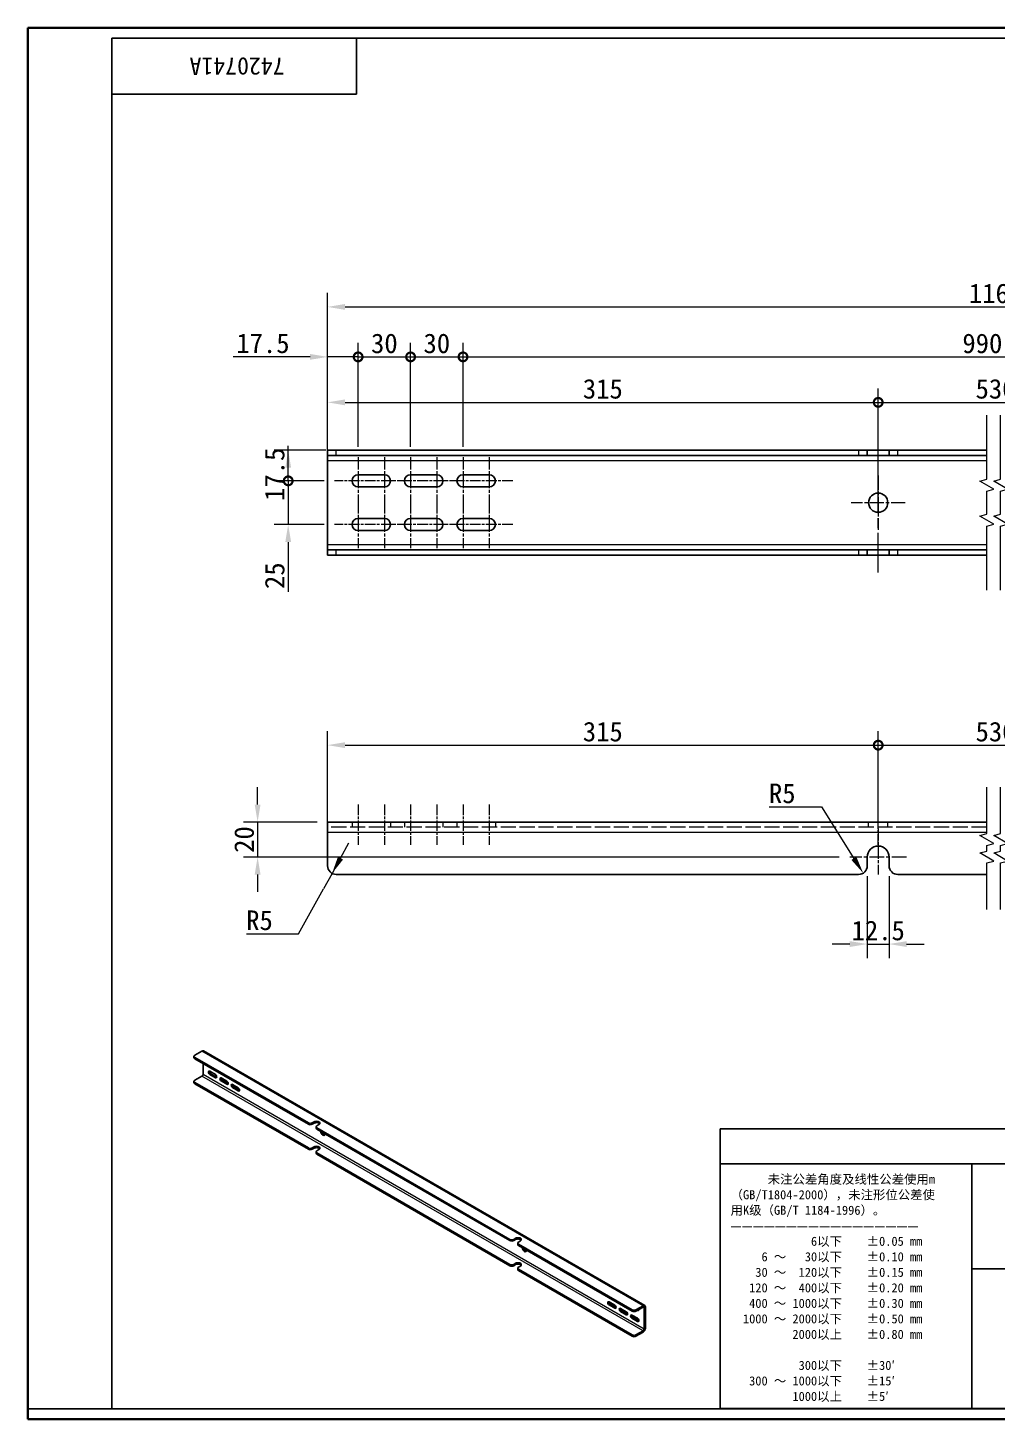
# Model space of a CAD drawing. Header units: millimetres. Extents: x 24 to 1166, y 22 to 818.
# Drawn here: x 24 to 578, y 22 to 818 of the extents above; entities that cross this region are included whole.
import ezdxf
from ezdxf.enums import TextEntityAlignment as Align

# ---------------------------------------------------------------- set-up
doc = ezdxf.new("R2010")
doc.units = ezdxf.units.MM
doc.header["$LTSCALE"] = 4
doc.linetypes.add('CHAIN', pattern=[0.3543, 0.2362, -0.0295, 0.0591, -0.0295])
doc.linetypes.add('DASHED', pattern=[0.2067, 0.1654, -0.0413])
for name, color, linetype, lineweight in [('1', 7, 'Continuous', 18), ('可见 (ISO)', 7, 'Continuous', 25), ('可见窄的 (ISO)', 7, 'Continuous', 18), ('图框 (ISO)', 7, 'Continuous', 35), ('标题 (ISO)', 7, 'Continuous', 25)]:
    doc.layers.add(name, color=color, linetype=linetype, lineweight=lineweight)
for name, color, linetype, lineweight, true_color in [('中心标记 (ISO)', 1, 'CHAIN', 18, 0xff0000), ('中心线 (ISO)', 1, 'CHAIN', 18, 0xff0000), ('尺寸 (ISO)', 7, 'Continuous', 18, 0x008000), ('折线 (ISO)', 7, 'Continuous', 18, 0x008000), ('隐藏 (ISO)', 5, 'DASHED', 18, 0x0000ff), ('隐藏窄的 (ISO)', 5, 'DASHED', 18, 0x0000ff)]:
    doc.layers.add(name, color=color, linetype=linetype, lineweight=lineweight, true_color=true_color)
doc.styles.add('文本样式164', font='SimSun.ttf')
doc.styles.add('文本样式165', font='SimSun.ttf')
doc.styles.add('文本样式74', font='SimSun.ttf')
doc.styles.add('最新国标', font='simfang.ttf')
doc.styles.add('注释文本 (ISO)', font='simfang.ttf')
doc.dimstyles.new('默认 (GB)', dxfattribs={"dimscale": 4, "dimtxt": 2.8, "dimasz": 2.5, "dimexe": 2, "dimexo": 1.5, "dimgap": 0.5, "dimtad": 1, "dimtoh": 1, "dimdsep": 46, "dimtxsty": '最新国标', "dimcen": 0.09, "dimdle": 10, "dimclrd": 256, "dimclre": 256, "dimclrt": 256, "dimaunit": 1, "dimadec": 3, "dimazin": 2, "dimtfac": 0.535714, "dimtdec": 3, "dimtmove": 0, "dimatfit": 3, "dimfxl": 0, "dimtolj": 1, "dimlwd": -1, "dimlwe": -1, "dimarcsym": 0})

# ---------------------------------------------------------------- blocks, each defined once
blk = doc.blocks.new('图框 最新国标')
at = {"layer": '图框 (ISO)'}
for p, q in [((6, 7), (6, 204.5)), ((6, 204.5), (291.5, 204.5)), ((6, 7), (6, 5.5)), ((6, 7), (6, 5.5)), ((291.5, 5.5), (6, 5.5))]:
    blk.add_line(p, q, dxfattribs=at)
at = {"layer": '图框 (ISO)', "color": 7, "linetype": 'Continuous', "lineweight": 25}
for p, q in [((18, 203), (290, 203)), ((18, 7), (18, 203)), ((18, 203), (290, 203)), ((53, 203), (53, 195)), ((53, 195), (18, 195)), ((290, 7), (6, 7)), ((290, 7), (18, 7))]:
    blk.add_line(p, q, dxfattribs=at)
at = {"layer": '图框 (ISO)', "style": '文本样式74'}
blk.add_attdef('零件代号_001', (42.73, 200.25), '', height=2.5, rotation=180, dxfattribs=at)
blk = doc.blocks.new('标题栏 最新国标')
at = {"layer": '标题 (ISO)'}
for p, q in [((381.98, -183.84), (196.98, -183.84)), ((196.98, -183.84), (196.98, -223.84)), ((254.48, -183.84), (254.48, -188.84)), ((269.48, -183.84), (269.48, -188.84)), ((281.48, -188.09), (281.48, -184.59)), ((281.48, -184.59), (286.48, -185.34)), ((289.48, -183.84), (289.48, -188.84)), ((381.98, -223.84), (381.98, -183.84)), ((383.48, -183.84), (383.48, -225.34)), ((286.48, -185.34), (286.48, -187.34)), ((196.98, -188.84), (381.98, -188.84)), ((232.98, -188.84), (232.98, -223.84)), ((286.48, -187.34), (281.48, -188.09)), ((321.98, -188.84), (321.98, -223.84)), ((321.98, -193.84), (381.98, -193.84)), ((321.98, -198.84), (381.98, -198.84)), ((351.98, -198.84), (351.98, -208.84)), ((321.98, -203.84), (232.98, -203.84)), ((321.98, -203.84), (381.98, -203.84)), ((321.98, -208.84), (381.98, -208.84)), ((321.98, -218.84), (381.98, -218.84)), ((196.98, -223.84), (381.98, -223.84)), ((383.48, -225.34), (196.98, -225.34))]:
    blk.add_line(p, q, dxfattribs=at)
at = {"layer": '标题 (ISO)', "linetype": 'CHAIN', "ltscale": 5.000333}
blk.add_line((274.98, -184.09), (274.98, -188.59), dxfattribs=at)
at = {"layer": '标题 (ISO)', "linetype": 'CHAIN', "ltscale": 15.834605}
blk.add_line((272.73, -186.34), (286.98, -186.34), dxfattribs=at)
at = {"layer": '标题 (ISO)'}
for radius in [1.75, 1]:
    blk.add_circle((274.98, -186.34), radius, dxfattribs=at)
at = {"layer": '1', "style": '文本样式164'}
for s, p in [('材 料', (299.48, -186.34)), ('UNIT: mm', (261.98, -186.34)), ('设 计', (327.98, -191.34)), ('制 图', (327.98, -196.34)), ('比 例', (327.98, -201.34)), ('重 量', (357.98, -201.34)), ('共 1  张', (336.98, -206.34)), ('第 1  张', (366.98, -206.34))]:
    blk.add_text(s, height=2, dxfattribs=at).set_placement(p, align=Align.MIDDLE_CENTER)
at = {"layer": '标题 (ISO)', "style": '注释文本 (ISO)'}
for s, insert, char_height, attachment_point, line_spacing_factor in [('\\fSimSun|b0|i0;{\\H1.3000;      未注公差角度及线性公差使用m\\P}\\fSimSun|b0|i0;{\\H1.3000;（GB/T1804-2000），未注形位公差使\\P}\\fSimSun|b0|i0;{\\H1.3000;用K级（GB/T 1184-1996）。\\P}\\fSimSun|b0|i0;{\\H1.3000;—————————————————\\P}\\fSimSun|b0|i0;{\\H1.3000;             6以下    ±0.05 mm\\P}\\fSimSun|b0|i0;{\\H1.3000;     6 ～   30以下    ±0.10 mm\\P}\\fSimSun|b0|i0;{\\H1.3000;    30 ～  120以下    ±0.15 mm\\P}\\fSimSun|b0|i0;{\\H1.3000;   120 ～  400以下    ±0.20 mm\\P}\\fSimSun|b0|i0;{\\H1.3000;   400 ～ 1000以下    ±0.30 mm\\P}\\fSimSun|b0|i0;{\\H1.3000;  1000 ～ 2000以下    ±0.50 mm\\P}\\fSimSun|b0|i0;{\\H1.3000;          2000以上    ±0.80 mm\\P}\\fSimSun|b0|i0;{\\H1.3000;\\P}\\fSimSun|b0|i0;{\\H1.3000;           300以下    ±30′\\P}\\fSimSun|b0|i0;{\\H1.3000;   300 ～ 1000以下    ±15′\\P}\\fSimSun|b0|i0;{\\H1.3000;          1000以上    ±5′}', (198.48, -206.63), 1.3, 4, 1.023913), ('{\\fMicrosoft YaHei|b0|i0|c134|p34;\\H1.75x;蓝探科工业自动化（江苏）有限公司\\P\\fArial|b0|i0|c0|p34;\\H0.71429x;Lantech Industrial Automation (Jiangsu) Co., Ltd\\fFangSong|b0|i0|c134|p49;.\\H1.15195x; }', (277.48, -213.84), 2, 5, 0.978695)]:
    blk.add_mtext(s, dxfattribs=dict(at, insert=insert, char_height=char_height, attachment_point=attachment_point, line_spacing_factor=line_spacing_factor))
at = {"layer": '标题 (ISO)', "attachment_point": 5, "style": '注释文本 (ISO)'}
for s, insert, char_height in [('\\fFangSong|b0|i0;零件号', (327.98, -211.84), 2), ('\\fSimSun|b0|i0;{\\H1.6000;未经蓝探科事先书面同意，严禁复制或发布此文件。}', (351.98, -221.34), 1.6)]:
    blk.add_mtext(s, dxfattribs=dict(at, insert=insert, char_height=char_height))
at = {"layer": '标题 (ISO)'}
for tag, p, height, style in [('材料_001', (320.84, -187.21), 2, '注释文本 (ISO)'), ('设计人_001', (354.32, -192.33), 2, '注释文本 (ISO)'), ('库存编号_001', (264.98, -198.13), 3.5, '文本样式165'), ('设计人_001', (354.32, -197.33), 2, '注释文本 (ISO)'), ('视图比例_001', (339.22, -202.33), 2, '注释文本 (ISO)'), ('质量\\P3;_001', (371.53, -202.3), 2, '注释文本 (ISO)'), ('零件代号_001', (347.86, -215.59), 3.5, '文本样式165')]:
    blk.add_attdef(tag, p, '', height=height, dxfattribs=dict(at, style=style))
blk = doc.blocks.new('*D9')
at = {"layer": 'Defpoints', "color": 0, "transparency": 16777216}
for p in [(959.59, 658.32), (195.44, 570.32), (959.59, 570.32)]:
    blk.add_point(p, dxfattribs=at)
at = {"layer": '尺寸 (ISO)', "color": 116, "true_color": 0x00803f, "transparency": 16777216}
for p, q in [((195.44, 576.32), (195.44, 666.32)), ((959.59, 576.32), (959.59, 666.32)), ((205.44, 658.32), (949.59, 658.32))]:
    blk.add_line(p, q, dxfattribs=at)
for points in [[(205.44, 659.99), (205.44, 656.65), (195.44, 658.32)], [(949.59, 659.99), (949.59, 656.65), (959.59, 658.32)]]:
    blk.add_solid(points, dxfattribs=at)
at = {"layer": '尺寸 (ISO)', "transparency": 16777216, "insert": (577.52, 665.99), "char_height": 11.2, "attachment_point": 5, "style": '最新国标'}
blk.add_mtext('\\A1;1160', dxfattribs=at)
blk = doc.blocks.new('_DotSmall')
at = {"color": 0, "linetype": 'ByBlock', "const_width": 0.5}
blk.add_lwpolyline([(-0.0625, 0, 1), (0.0625, 0, 1)], format="xyb", close=True, dxfattribs=at)
blk = doc.blocks.new('*D10')
at = {"layer": 'Defpoints', "color": 0, "transparency": 16777216}
for p in [(212.94, 629.74), (195.44, 570.32), (212.94, 572.32)]:
    blk.add_point(p, dxfattribs=at)
at = {"layer": '尺寸 (ISO)', "color": 116, "true_color": 0x00803f, "transparency": 16777216}
for p, q in [((195.44, 576.32), (195.44, 637.74)), ((212.94, 578.32), (212.94, 637.74)), ((185.44, 629.74), (141.55, 629.74)), ((212.94, 629.74), (195.44, 629.74)), ((212.94, 629.74), (232.94, 629.74))]:
    blk.add_line(p, q, dxfattribs=at)
blk.add_solid([(185.44, 631.41), (185.44, 628.08), (195.44, 629.74)], dxfattribs=at)
at = {"layer": '尺寸 (ISO)', "color": 116, "true_color": 0x00803f, "transparency": 16777216, "xscale": 10, "yscale": 10, "zscale": 10, "rotation": 180}
blk.add_blockref('_DotSmall', (212.94, 629.74), dxfattribs=at)
at = {"layer": '尺寸 (ISO)', "transparency": 16777216, "insert": (158.5, 637.44), "char_height": 11.2, "attachment_point": 5, "style": '最新国标'}
blk.add_mtext('\\A1;17.5', dxfattribs=at)
blk = doc.blocks.new('*D12')
at = {"layer": 'Defpoints', "color": 0, "transparency": 16777216}
for p in [(242.94, 629.74), (212.94, 572.32), (242.94, 572.32)]:
    blk.add_point(p, dxfattribs=at)
at = {"layer": '尺寸 (ISO)', "color": 116, "true_color": 0x00803f, "transparency": 16777216}
for p, q in [((212.94, 578.32), (212.94, 637.74)), ((242.94, 578.32), (242.94, 637.74)), ((212.94, 629.74), (242.94, 629.74))]:
    blk.add_line(p, q, dxfattribs=at)
at = {"layer": '尺寸 (ISO)', "color": 116, "true_color": 0x00803f, "transparency": 16777216, "xscale": 10, "yscale": 10, "zscale": 10, "rotation": 180}
blk.add_blockref('_DotSmall', (212.94, 629.74), dxfattribs=at)
at = {"layer": '尺寸 (ISO)', "color": 116, "true_color": 0x00803f, "transparency": 16777216, "xscale": 10, "yscale": 10, "zscale": 10}
blk.add_blockref('_DotSmall', (242.94, 629.74), dxfattribs=at)
at = {"layer": '尺寸 (ISO)', "transparency": 16777216, "insert": (227.94, 637.41), "char_height": 11.2, "attachment_point": 5, "style": '最新国标'}
blk.add_mtext('\\A1;30', dxfattribs=at)
blk = doc.blocks.new('*D13')
at = {"layer": 'Defpoints', "color": 0, "transparency": 16777216}
for p in [(272.94, 629.74), (242.94, 572.32), (272.94, 572.32)]:
    blk.add_point(p, dxfattribs=at)
at = {"layer": '尺寸 (ISO)', "color": 116, "true_color": 0x00803f, "transparency": 16777216}
for p, q in [((242.94, 578.32), (242.94, 637.74)), ((272.94, 578.32), (272.94, 637.74)), ((242.94, 629.74), (272.94, 629.74))]:
    blk.add_line(p, q, dxfattribs=at)
at = {"layer": '尺寸 (ISO)', "color": 116, "true_color": 0x00803f, "transparency": 16777216, "xscale": 10, "yscale": 10, "zscale": 10, "rotation": 180}
blk.add_blockref('_DotSmall', (242.94, 629.74), dxfattribs=at)
at = {"layer": '尺寸 (ISO)', "color": 116, "true_color": 0x00803f, "transparency": 16777216, "xscale": 10, "yscale": 10, "zscale": 10}
blk.add_blockref('_DotSmall', (272.94, 629.74), dxfattribs=at)
at = {"layer": '尺寸 (ISO)', "transparency": 16777216, "insert": (257.94, 637.41), "char_height": 11.2, "attachment_point": 5, "style": '最新国标'}
blk.add_mtext('\\A1;30', dxfattribs=at)
blk = doc.blocks.new('*D14')
at = {"layer": 'Defpoints', "color": 0, "transparency": 16777216}
for p in [(867.09, 629.74), (272.94, 572.32), (867.09, 572.32)]:
    blk.add_point(p, dxfattribs=at)
at = {"layer": '尺寸 (ISO)', "color": 116, "true_color": 0x00803f, "transparency": 16777216}
for p, q in [((272.94, 578.32), (272.94, 637.74)), ((867.09, 578.32), (867.09, 637.74)), ((272.94, 629.74), (867.09, 629.74))]:
    blk.add_line(p, q, dxfattribs=at)
at = {"layer": '尺寸 (ISO)', "color": 116, "true_color": 0x00803f, "transparency": 16777216, "xscale": 10, "yscale": 10, "zscale": 10, "rotation": 180}
blk.add_blockref('_DotSmall', (272.94, 629.74), dxfattribs=at)
at = {"layer": '尺寸 (ISO)', "color": 116, "true_color": 0x00803f, "transparency": 16777216, "xscale": 10, "yscale": 10, "zscale": 10}
blk.add_blockref('_DotSmall', (867.09, 629.74), dxfattribs=at)
at = {"layer": '尺寸 (ISO)', "transparency": 16777216, "insert": (570.02, 637.41), "char_height": 11.2, "attachment_point": 5, "style": '最新国标'}
blk.add_mtext('\\A1;990', dxfattribs=at)
blk = doc.blocks.new('*D18')
at = {"layer": 'Defpoints', "color": 0, "transparency": 16777216}
for p in [(510.44, 603.73), (195.44, 570.32), (510.44, 546.32)]:
    blk.add_point(p, dxfattribs=at)
at = {"layer": '尺寸 (ISO)', "color": 116, "true_color": 0x00803f, "transparency": 16777216}
for p, q in [((195.44, 576.32), (195.44, 611.73)), ((510.44, 552.32), (510.44, 611.73)), ((205.44, 603.73), (510.44, 603.73))]:
    blk.add_line(p, q, dxfattribs=at)
blk.add_solid([(205.44, 605.4), (205.44, 602.06), (195.44, 603.73)], dxfattribs=at)
at = {"layer": '尺寸 (ISO)', "color": 116, "true_color": 0x00803f, "transparency": 16777216, "xscale": 10, "yscale": 10, "zscale": 10}
blk.add_blockref('_DotSmall', (510.44, 603.73), dxfattribs=at)
at = {"layer": '尺寸 (ISO)', "transparency": 16777216, "insert": (352.9, 611.4), "char_height": 11.2, "attachment_point": 5, "style": '最新国标'}
blk.add_mtext('\\A1;315', dxfattribs=at)
blk = doc.blocks.new('*D19')
at = {"layer": 'Defpoints', "color": 0, "transparency": 16777216}
for p in [(644.59, 603.73), (510.44, 546.32), (644.59, 546.32)]:
    blk.add_point(p, dxfattribs=at)
at = {"layer": '尺寸 (ISO)', "color": 116, "true_color": 0x00803f, "transparency": 16777216}
for p, q in [((510.44, 552.32), (510.44, 611.73)), ((644.59, 552.32), (644.59, 611.73)), ((510.44, 603.73), (634.59, 603.73))]:
    blk.add_line(p, q, dxfattribs=at)
blk.add_solid([(634.59, 605.4), (634.59, 602.06), (644.59, 603.73)], dxfattribs=at)
at = {"layer": '尺寸 (ISO)', "color": 116, "true_color": 0x00803f, "transparency": 16777216, "xscale": 10, "yscale": 10, "zscale": 10, "rotation": 180}
blk.add_blockref('_DotSmall', (510.44, 603.73), dxfattribs=at)
at = {"layer": '尺寸 (ISO)', "transparency": 16777216, "insert": (577.56, 611.4), "char_height": 11.2, "attachment_point": 5, "style": '最新国标'}
blk.add_mtext('\\A1;530', dxfattribs=at)
blk = doc.blocks.new('*D20')
at = {"layer": 'Defpoints', "color": 0, "transparency": 16777216}
for p in [(172.94, 558.82), (199.44, 558.82), (199.44, 533.82)]:
    blk.add_point(p, dxfattribs=at)
at = {"layer": '尺寸 (ISO)', "color": 116, "true_color": 0x00803f, "transparency": 16777216}
for p, q in [((172.94, 558.82), (172.94, 578.82)), ((193.44, 558.82), (164.94, 558.82)), ((172.94, 558.82), (172.94, 533.82)), ((193.44, 533.82), (164.94, 533.82)), ((172.94, 523.82), (172.94, 495.29))]:
    blk.add_line(p, q, dxfattribs=at)
blk.add_solid([(171.28, 523.82), (174.61, 523.82), (172.94, 533.82)], dxfattribs=at)
at = {"layer": '尺寸 (ISO)', "color": 116, "true_color": 0x00803f, "transparency": 16777216, "xscale": 10, "yscale": 10, "zscale": 10, "rotation": 270}
blk.add_blockref('_DotSmall', (172.94, 558.82), dxfattribs=at)
at = {"layer": '尺寸 (ISO)', "transparency": 16777216, "insert": (165.28, 504.56), "char_height": 11.2, "attachment_point": 5, "rotation": 90, "style": '最新国标'}
blk.add_mtext('\\A1;25', dxfattribs=at)
blk = doc.blocks.new('*D21')
at = {"layer": 'Defpoints', "color": 0, "transparency": 16777216}
for p in [(172.94, 576.32), (200.44, 576.32), (199.44, 558.82)]:
    blk.add_point(p, dxfattribs=at)
at = {"layer": '尺寸 (ISO)', "color": 116, "true_color": 0x00803f, "transparency": 16777216}
for p, q in [((194.44, 576.32), (164.94, 576.32)), ((172.94, 558.82), (172.94, 566.32)), ((193.44, 558.82), (164.94, 558.82))]:
    blk.add_line(p, q, dxfattribs=at)
blk.add_solid([(171.28, 566.32), (174.61, 566.32), (172.94, 576.32)], dxfattribs=at)
at = {"layer": '尺寸 (ISO)', "color": 116, "true_color": 0x00803f, "transparency": 16777216, "xscale": 10, "yscale": 10, "zscale": 10, "rotation": 270}
blk.add_blockref('_DotSmall', (172.94, 558.82), dxfattribs=at)
at = {"layer": '尺寸 (ISO)', "transparency": 16777216, "insert": (165.25, 562.57), "char_height": 11.2, "attachment_point": 5, "rotation": 90, "style": '最新国标'}
blk.add_mtext('\\A1;17.5', dxfattribs=at)
blk = doc.blocks.new('*D24')
at = {"layer": 'Defpoints', "color": 0, "transparency": 16777216}
for p in [(510.44, 407.61), (510.44, 359.86), (195.44, 357.61)]:
    blk.add_point(p, dxfattribs=at)
at = {"layer": '尺寸 (ISO)', "color": 116, "true_color": 0x00803f, "transparency": 16777216}
for p, q in [((195.44, 363.61), (195.44, 415.61)), ((510.44, 365.86), (510.44, 415.61)), ((205.44, 407.61), (510.44, 407.61))]:
    blk.add_line(p, q, dxfattribs=at)
blk.add_solid([(205.44, 409.28), (205.44, 405.95), (195.44, 407.61)], dxfattribs=at)
at = {"layer": '尺寸 (ISO)', "color": 116, "true_color": 0x00803f, "transparency": 16777216, "xscale": 10, "yscale": 10, "zscale": 10}
blk.add_blockref('_DotSmall', (510.44, 407.61), dxfattribs=at)
at = {"layer": '尺寸 (ISO)', "transparency": 16777216, "insert": (352.9, 415.28), "char_height": 11.2, "attachment_point": 5, "style": '最新国标'}
blk.add_mtext('\\A1;315', dxfattribs=at)
blk = doc.blocks.new('*D25')
at = {"layer": 'Defpoints', "color": 0, "transparency": 16777216}
for p in [(644.59, 407.61), (510.44, 359.86), (644.59, 359.86)]:
    blk.add_point(p, dxfattribs=at)
at = {"layer": '尺寸 (ISO)', "color": 116, "true_color": 0x00803f, "transparency": 16777216}
for p, q in [((510.44, 365.86), (510.44, 415.61)), ((644.59, 365.86), (644.59, 415.61)), ((510.44, 407.61), (634.59, 407.61))]:
    blk.add_line(p, q, dxfattribs=at)
blk.add_solid([(634.59, 409.28), (634.59, 405.95), (644.59, 407.61)], dxfattribs=at)
at = {"layer": '尺寸 (ISO)', "color": 116, "true_color": 0x00803f, "transparency": 16777216, "xscale": 10, "yscale": 10, "zscale": 10, "rotation": 180}
blk.add_blockref('_DotSmall', (510.44, 407.61), dxfattribs=at)
at = {"layer": '尺寸 (ISO)', "transparency": 16777216, "insert": (577.56, 415.28), "char_height": 11.2, "attachment_point": 5, "style": '最新国标'}
blk.add_mtext('\\A1;530', dxfattribs=at)
blk = doc.blocks.new('*D26')
at = {"layer": 'Defpoints', "color": 0, "transparency": 16777216}
for p in [(195.44, 363.61), (155.44, 343.61), (494.19, 343.61)]:
    blk.add_point(p, dxfattribs=at)
at = {"layer": '尺寸 (ISO)', "color": 116, "true_color": 0x00803f, "transparency": 16777216}
for p, q in [((155.44, 373.61), (155.44, 383.61)), ((189.44, 363.61), (147.44, 363.61)), ((155.44, 363.61), (155.44, 343.61)), ((488.19, 343.61), (147.44, 343.61)), ((155.44, 333.61), (155.44, 323.61))]:
    blk.add_line(p, q, dxfattribs=at)
for points in [[(153.78, 373.61), (157.11, 373.61), (155.44, 363.61)], [(153.78, 333.61), (157.11, 333.61), (155.44, 343.61)]]:
    blk.add_solid(points, dxfattribs=at)
at = {"layer": '尺寸 (ISO)', "transparency": 16777216, "insert": (147.78, 353.61), "char_height": 11.2, "attachment_point": 5, "rotation": 90, "style": '最新国标'}
blk.add_mtext('\\A1;20', dxfattribs=at)
blk = doc.blocks.new('*D27')
at = {"layer": 'Defpoints', "color": 0, "transparency": 16777216}
for p in [(504.19, 338.61), (516.69, 338.61), (516.69, 293.82)]:
    blk.add_point(p, dxfattribs=at)
at = {"layer": '尺寸 (ISO)', "color": 116, "true_color": 0x00803f, "transparency": 16777216}
for p, q in [((504.19, 332.61), (504.19, 285.82)), ((516.69, 332.61), (516.69, 285.82)), ((494.19, 293.82), (484.19, 293.82)), ((504.19, 293.82), (516.69, 293.82)), ((526.69, 293.82), (536.69, 293.82))]:
    blk.add_line(p, q, dxfattribs=at)
for points in [[(494.19, 295.48), (494.19, 292.15), (504.19, 293.82)], [(526.69, 295.48), (526.69, 292.15), (516.69, 293.82)]]:
    blk.add_solid(points, dxfattribs=at)
at = {"layer": '尺寸 (ISO)', "transparency": 16777216, "insert": (510.44, 301.51), "char_height": 11.2, "attachment_point": 5, "style": '最新国标'}
blk.add_mtext('\\A1;12.5', dxfattribs=at)
blk = doc.blocks.new('*D28')
at = {"layer": 'Defpoints', "color": 0, "transparency": 16777216}
for p in [(499.19, 338.61), (501.86, 334.39)]:
    blk.add_point(p, dxfattribs=at)
at = {"layer": '尺寸 (ISO)', "color": 116, "true_color": 0x00803f, "transparency": 16777216}
for p, q in [((448.13, 372.29), (477.94, 372.29)), ((477.94, 372.29), (496.52, 342.84))]:
    blk.add_line(p, q, dxfattribs=at)
blk.add_solid([(497.93, 343.73), (495.11, 341.95), (501.86, 334.39)], dxfattribs=at)
at = {"layer": '尺寸 (ISO)', "transparency": 16777216, "insert": (455.56, 379.95), "char_height": 11.2, "attachment_point": 5, "style": '最新国标'}
blk.add_mtext('\\A1;R5', dxfattribs=at)
blk = doc.blocks.new('*D29')
at = {"layer": 'Defpoints', "color": 0, "transparency": 16777216}
for p in [(200.44, 338.61), (198.02, 334.24)]:
    blk.add_point(p, dxfattribs=at)
at = {"layer": '尺寸 (ISO)', "color": 116, "true_color": 0x00803f, "transparency": 16777216}
for p, q in [((202.86, 342.99), (207.7, 351.74)), ((200.44, 338.61), (198.02, 334.24)), ((198.02, 334.24), (193.18, 325.49)), ((178.91, 299.69), (193.18, 325.49)), ((149.1, 299.69), (178.91, 299.69))]:
    blk.add_line(p, q, dxfattribs=at)
blk.add_solid([(201.41, 343.8), (204.32, 342.18), (198.02, 334.24)], dxfattribs=at)
at = {"layer": '尺寸 (ISO)', "transparency": 16777216, "insert": (156.52, 307.35), "char_height": 11.2, "attachment_point": 5, "style": '最新国标'}
blk.add_mtext('\\A1;R5', dxfattribs=at)

msp = doc.modelspace()

# ---------------------------------------------------------------- linework, layer by layer
at = {"layer": '中心标记 (ISO)', "ltscale": 7.50055}
for p, q in [((212.9428, 572.3215), (212.9428, 545.3215)), ((227.9428, 572.3215), (227.9428, 545.3215)), ((242.9428, 572.3215), (242.9428, 545.3215)), ((257.9428, 572.3215), (257.9428, 545.3215)), ((272.9428, 572.3215), (272.9428, 545.3215)), ((287.9428, 572.3215), (287.9428, 545.3215)), ((212.9428, 547.3215), (212.9428, 520.3215)), ((227.9428, 547.3215), (227.9428, 520.3215)), ((242.9428, 547.3215), (242.9428, 520.3215)), ((257.9428, 547.3215), (257.9428, 520.3215)), ((272.9428, 547.3215), (272.9428, 520.3215)), ((287.9428, 547.3215), (287.9428, 520.3215))]:
    msp.add_line(p, q, dxfattribs=at)
at = {"layer": '中心标记 (ISO)', "ltscale": 6.528244}
for p, q in [((222.9428, 558.8215), (199.4428, 558.8215)), ((241.4428, 558.8215), (217.9428, 558.8215)), ((252.9428, 558.8215), (229.4428, 558.8215)), ((271.4428, 558.8215), (247.9428, 558.8215)), ((282.9428, 558.8215), (259.4428, 558.8215)), ((301.4428, 558.8215), (277.9428, 558.8215)), ((222.9428, 533.8215), (199.4428, 533.8215)), ((241.4428, 533.8215), (217.9428, 533.8215)), ((252.9428, 533.8215), (229.4428, 533.8215)), ((271.4428, 533.8215), (247.9428, 533.8215)), ((282.9428, 533.8215), (259.4428, 533.8215)), ((301.4428, 533.8215), (277.9428, 533.8215))]:
    msp.add_line(p, q, dxfattribs=at)
at = {"layer": '中心标记 (ISO)', "ltscale": 8.611757}
for p, q in [((510.4428, 561.8215), (510.4428, 530.8215)), ((510.4428, 561.8215), (510.4428, 530.8215)), ((525.9428, 546.3215), (494.9428, 546.3215)), ((525.9428, 546.3215), (494.9428, 546.3215))]:
    msp.add_line(p, q, dxfattribs=at)
at = {"layer": '中心标记 (ISO)', "ltscale": 7.292199}
msp.add_line((510.4428, 359.8637), (510.4428, 333.6137), dxfattribs=at)
at = {"layer": '中心标记 (ISO)', "ltscale": 9.028461}
msp.add_line((526.6928, 343.6137), (494.1928, 343.6137), dxfattribs=at)
at = {"layer": '中心线 (ISO)', "ltscale": 23.990969}
msp.add_line((510.4428, 506.3215), (510.4428, 586.3215), dxfattribs=at)
at = {"layer": '中心线 (ISO)', "ltscale": 6.389343}
for p, q in [((212.9428, 373.6137), (212.9428, 350.6137)), ((227.9428, 373.6137), (227.9428, 350.6137)), ((242.9428, 373.6137), (242.9428, 350.6137)), ((257.9428, 373.6137), (257.9428, 350.6137)), ((272.9428, 373.6137), (272.9428, 350.6137)), ((287.9428, 373.6137), (287.9428, 350.6137)), ((510.4428, 350.6137), (510.4428, 373.6137))]:
    msp.add_line(p, q, dxfattribs=at)
at = {"layer": '可见 (ISO)'}
for p, q in [((195.4428, 576.3215), (195.4428, 573.3215)), ((195.4428, 576.3215), (200.4428, 576.3215)), ((200.4428, 573.3215), (195.4428, 573.3215)), ((195.4428, 570.3215), (195.4428, 573.3215)), ((499.1928, 576.3215), (200.4428, 576.3215)), ((499.1928, 573.3215), (200.4428, 573.3215)), ((499.1928, 576.3215), (504.1928, 576.3215)), ((504.1928, 573.3215), (499.1928, 573.3215)), ((504.1928, 573.3215), (504.1928, 576.3215)), ((504.1928, 576.3215), (516.6928, 576.3215)), ((516.6928, 573.3215), (504.1928, 573.3215)), ((516.6928, 576.3215), (516.6928, 573.3215)), ((516.6928, 576.3215), (521.6928, 576.3215)), ((521.6928, 573.3215), (516.6928, 573.3215)), ((572.486, 576.3215), (521.6928, 576.3215)), ((572.486, 573.3215), (521.6928, 573.3215)), ((195.4428, 522.3215), (195.4428, 570.3215)), ((212.9428, 562.3215), (227.9428, 562.3215)), ((242.9428, 562.3215), (257.9428, 562.3215)), ((272.9428, 562.3215), (287.9428, 562.3215)), ((227.9428, 555.3215), (212.9428, 555.3215)), ((257.9428, 555.3215), (242.9428, 555.3215)), ((287.9428, 555.3215), (272.9428, 555.3215)), ((212.9428, 537.3215), (227.9428, 537.3215)), ((242.9428, 537.3215), (257.9428, 537.3215)), ((272.9428, 537.3215), (287.9428, 537.3215)), ((227.9428, 530.3215), (212.9428, 530.3215)), ((257.9428, 530.3215), (242.9428, 530.3215)), ((287.9428, 530.3215), (272.9428, 530.3215)), ((195.4428, 522.3215), (195.4428, 519.3215)), ((195.4428, 519.3215), (195.4428, 516.3215)), ((195.4428, 519.3215), (200.4428, 519.3215)), ((200.4428, 519.3215), (499.1928, 519.3215)), ((499.1928, 519.3215), (504.1928, 519.3215)), ((504.1928, 516.3215), (504.1928, 519.3215)), ((504.1928, 519.3215), (516.6928, 519.3215)), ((516.6928, 519.3215), (516.6928, 516.3215)), ((516.6928, 519.3215), (521.6928, 519.3215)), ((521.6928, 519.3215), (572.486, 519.3215)), ((200.4428, 516.3215), (195.4428, 516.3215)), ((200.4428, 516.3215), (499.1928, 516.3215)), ((504.1928, 516.3215), (499.1928, 516.3215)), ((516.6928, 516.3215), (504.1928, 516.3215)), ((521.6928, 516.3215), (516.6928, 516.3215)), ((521.6928, 516.3215), (572.486, 516.3215)), ((195.4428, 363.6137), (572.486, 363.6137)), ((195.4428, 363.6137), (195.4428, 357.6137)), ((195.4428, 338.6137), (195.4428, 357.6137)), ((504.1928, 338.6137), (504.1928, 343.6137)), ((516.6928, 343.6137), (516.6928, 338.6137)), ((499.1928, 333.6137), (200.4428, 333.6137)), ((572.486, 333.6137), (521.6928, 333.6137)), ((119.4729, 230.2452), (123.6068, 232.6319)), ((124.5299, 232.7233), (376.9126, 87.0101)), ((119.0223, 228.8635), (119.0223, 229.6171)), ((184.4724, 191.4616), (119.4729, 228.9891)), ((184.4724, 190.7079), (119.4729, 228.2354)), ((124.2595, 219.4423), (124.2595, 225.4719)), ((119.0223, 215.2971), (119.0223, 214.5434)), ((123.6068, 218.3118), (119.4729, 215.9251)), ((128.067, 221.0125), (131.3306, 219.1283)), ((131.3306, 217.3697), (128.067, 219.2539)), ((128.7197, 219.6308), (131.9833, 217.7465)), ((134.5941, 217.2441), (137.8577, 215.3599)), ((137.8577, 213.6013), (134.5941, 215.4855)), ((135.2469, 215.8623), (138.5104, 213.9781)), ((119.4729, 214.669), (184.4724, 177.1415)), ((119.4729, 213.9153), (184.4724, 176.3879)), ((141.1213, 213.4756), (144.3849, 211.5914)), ((144.3849, 209.8328), (141.1213, 211.717)), ((141.774, 212.0939), (145.0376, 210.2097)), ((186.6481, 191.4616), (187.7359, 192.0897)), ((187.7359, 191.336), (186.6481, 190.7079)), ((188.9171, 189.2634), (188.9171, 188.5097)), ((190.4556, 190.5195), (189.3677, 189.8915)), ((299.7852, 124.8858), (189.3677, 188.6353)), ((299.7852, 124.1321), (189.3677, 187.8816)), ((186.6481, 177.1415), (187.7359, 177.7696)), ((187.7359, 177.0159), (186.6481, 176.3879)), ((190.4556, 176.1994), (189.3677, 175.5714)), ((188.9171, 174.9433), (188.9171, 174.1896)), ((189.3677, 174.3152), (299.7852, 110.5657)), ((189.3677, 173.5615), (299.7852, 109.812)), ((301.9609, 124.8858), (303.0487, 125.5138)), ((303.0487, 124.7601), (301.9609, 124.1321)), ((304.2299, 122.6875), (304.2299, 121.9338)), ((305.7684, 123.9436), (304.6805, 123.3156)), ((369.68, 84.532), (304.6805, 122.0594)), ((369.68, 83.7783), (304.6805, 121.3057)), ((301.9609, 110.5657), (303.0487, 111.1937)), ((303.0487, 110.4401), (301.9609, 109.812)), ((304.2299, 108.3674), (304.2299, 107.6137)), ((305.7684, 109.6236), (304.6805, 108.9955)), ((304.6805, 107.7393), (369.68, 70.2119)), ((304.6805, 106.9856), (369.68, 69.4582)), ((356.5169, 89.1169), (359.7805, 87.2327)), ((357.1696, 87.7352), (360.4332, 85.8509)), ((359.7805, 85.4741), (356.5169, 87.3583)), ((363.044, 85.3485), (366.3076, 83.4643)), ((366.3076, 81.7057), (363.044, 83.5899)), ((363.6967, 83.9667), (366.9603, 82.0825)), ((369.5712, 81.58), (372.8347, 79.6958)), ((372.8347, 77.9372), (369.5712, 79.8214)), ((370.2239, 80.1983), (373.4875, 78.3141)), ((375.9895, 86.9187), (371.8557, 84.532)), ((375.9895, 86.165), (371.8557, 83.7783)), ((372.8347, 84.218), (372.726, 84.2808)), ((373.3787, 84.6576), (373.4875, 84.5948)), ((376.6422, 85.7881), (376.6422, 73.7291)), ((377.295, 74.106), (377.295, 86.165)), ((375.9895, 72.5986), (371.8557, 70.2119)), ((371.8557, 69.4582), (375.9895, 71.8449))]:
    msp.add_line(p, q, dxfattribs=at)
msp.add_circle((510.4428, 546.3215), 5.5, dxfattribs=at)
for centre, radius, start, end in [((212.9428, 558.8215), 3.5, 90, 270), ((227.9428, 558.8215), 3.5, 270, 90), ((242.9428, 558.8215), 3.5, 90, 270), ((257.9428, 558.8215), 3.5, 270, 90), ((272.9428, 558.8215), 3.5, 90, 270), ((287.9428, 558.8215), 3.5, 270, 90), ((212.9428, 533.8215), 3.5, 90, 270), ((227.9428, 533.8215), 3.5, 270, 90), ((242.9428, 533.8215), 3.5, 90, 270), ((257.9428, 533.8215), 3.5, 270, 90), ((272.9428, 533.8215), 3.5, 90, 270), ((287.9428, 533.8215), 3.5, 270, 90), ((510.4428, 343.6137), 6.25, 0, 180), ((200.4428, 338.6137), 5, 180, 270), ((499.1928, 338.6137), 5, 270, 0), ((521.6928, 338.6137), 5, 180, 270)]:
    msp.add_arc(centre, radius, start, end, dxfattribs=at)
for centre, major_axis, start_param, end_param in [((123.6068, 231.1245), (0.9231, 1.5988), 0, 0.78539816), ((120.5608, 229.6171), (-1.5385, 0), 5.49778714, 7.06858347), ((120.5608, 228.8635), (-1.5385, 0), 0, 0.78539816), ((120.5608, 215.2971), (-1.5385, 0), 5.49778714, 7.06858347), ((123.6068, 219.0655), (-0.4615, -0.7994), 0.78539816, 2.35619449), ((128.067, 220.1332), (-0.5385, 0.9326), 5.49778714, 8.6393798), ((128.7197, 220.5101), (0.5385, -0.9326), 3.79273011, 5.49778714), ((131.3306, 218.249), (0.5385, -0.9326), 5.49778714, 8.6393798), ((131.9833, 218.6258), (0.5385, -0.9326), 5.49778714, 5.63204785), ((134.5941, 216.3648), (-0.5385, 0.9326), 5.49778714, 8.6393798), ((135.2469, 216.7416), (0.5385, -0.9326), 3.79273011, 5.49778714), ((137.8577, 214.4806), (0.5385, -0.9326), 5.49778714, 8.6393798), ((120.5608, 214.5434), (-1.5385, 0), 0, 0.78539816), ((138.5104, 214.8574), (0.5385, -0.9326), 5.49778714, 5.63204785), ((141.1213, 212.5963), (-0.5385, 0.9326), 5.49778714, 8.6393798), ((141.774, 212.9732), (0.5385, -0.9326), 3.79273011, 5.49778714), ((144.3849, 210.7121), (0.5385, -0.9326), 5.49778714, 8.6393798), ((145.0376, 211.089), (0.5385, -0.9326), 5.49778714, 5.63204785), ((185.5602, 192.0897), (-1.5385, 0), 0.78539816, 2.35619449), ((189.0958, 191.3046), (1.9231, 0), 5.49778714, 8.6393798), ((189.0958, 190.5509), (1.9231, 0), 0.34629093, 2.35619449), ((185.5602, 191.336), (1.5385, 0), 3.92699082, 5.49778714), ((190.4556, 189.2634), (-1.5385, 0), 5.49778714, 7.06858347), ((190.4556, 188.5097), (-1.5385, 0), 0, 0.78539816), ((192.7945, 185.9032), (0.8462, -1.4656), 3.92699082, 7.06858347), ((193.4472, 186.28), (0.8462, -1.4656), 4.50392216, 5.88722474), ((185.5602, 177.7696), (-1.5385, 0), 0.78539816, 2.35619449), ((185.5602, 177.0159), (1.5385, 0), 3.92699082, 5.49778714), ((189.0958, 176.9845), (1.9231, 0), 5.49778714, 8.6393798), ((189.0958, 176.2308), (1.9231, 0), 0.34629093, 2.35619449), ((190.4556, 174.9433), (-1.5385, 0), 5.49778714, 7.06858347), ((190.4556, 174.1896), (-1.5385, 0), 0, 0.78539816), ((300.873, 125.5138), (-1.5385, 0), 0.78539816, 2.35619449), ((300.873, 124.7601), (1.5385, 0), 3.92699082, 5.49778714), ((304.4086, 124.7287), (1.9231, 0), 5.49778714, 8.6393798), ((304.4086, 123.9751), (1.9231, 0), 0.34629093, 2.35619449), ((305.7684, 122.6875), (-1.5385, 0), 5.49778714, 7.06858347), ((305.7684, 121.9338), (-1.5385, 0), 0, 0.78539816), ((308.1073, 119.3273), (0.8462, -1.4656), 3.92699082, 7.06858347), ((308.76, 119.7041), (0.8462, -1.4656), 4.50392216, 5.88722474), ((304.4086, 110.4086), (1.9231, 0), 5.49778714, 8.6393798), ((300.873, 111.1937), (-1.5385, 0), 0.78539816, 2.35619449), ((300.873, 110.4401), (1.5385, 0), 3.92699082, 5.49778714), ((304.4086, 109.655), (1.9231, 0), 0.34629093, 2.35619449), ((305.7684, 108.3674), (-1.5385, 0), 5.49778714, 7.06858347), ((305.7684, 107.6137), (-1.5385, 0), 0, 0.78539816), ((356.5169, 88.2376), (-0.5385, 0.9326), 5.49778714, 8.6393798), ((357.1696, 88.6145), (0.5385, -0.9326), 3.79273011, 5.49778714), ((359.7805, 86.3534), (0.5385, -0.9326), 5.49778714, 8.6393798), ((360.4332, 86.7302), (0.5385, -0.9326), 5.49778714, 5.63204785), ((363.044, 84.4692), (-0.5385, 0.9326), 5.49778714, 8.6393798), ((363.6967, 84.846), (0.5385, -0.9326), 3.79273011, 5.49778714), ((366.3076, 82.585), (0.5385, -0.9326), 5.49778714, 8.6393798), ((366.9603, 82.9618), (0.5385, -0.9326), 5.49778714, 5.63204785), ((369.5712, 80.7007), (-0.5385, 0.9326), 5.49778714, 8.6393798), ((370.2239, 81.0776), (0.5385, -0.9326), 3.79273011, 5.49778714), ((370.7678, 85.1601), (-1.5385, 0), 0.78539816, 2.35619449), ((370.7678, 84.4064), (1.5385, 0), 3.92699082, 5.49778714), ((372.8347, 85.0973), (0.5385, -0.9326), 5.49778714, 7.20284417), ((372.8347, 78.8165), (0.5385, -0.9326), 5.49778714, 8.6393798), ((373.4875, 85.4741), (0.5385, -0.9326), 5.49778714, 5.63204785), ((375.9895, 85.4113), (0.9231, 1.5988), 5.49778714, 7.06858347), ((375.9895, 85.4113), (0.4615, 0.7994), 5.49778714, 7.06858347), ((373.4875, 79.1934), (0.5385, -0.9326), 5.49778714, 5.63204785), ((375.9895, 73.3523), (0.9231, 1.5988), 3.92699082, 5.49778714), ((375.9895, 73.3523), (-0.4615, -0.7994), 0.78539816, 2.35619449), ((370.7678, 70.84), (-1.5385, 0), 0.78539816, 2.35619449), ((370.7678, 70.0863), (1.5385, 0), 3.92699082, 5.49778714)]:
    msp.add_ellipse(centre, major_axis=major_axis, ratio=0.57735027, start_param=start_param, end_param=end_param, dxfattribs=at)
at = {"layer": '可见窄的 (ISO)'}
for p, q in [((200.4428, 573.3215), (200.4428, 576.3215)), ((499.1928, 576.3215), (499.1928, 573.3215)), ((521.6928, 573.3215), (521.6928, 576.3215)), ((572.486, 570.3215), (195.4428, 570.3215)), ((195.4428, 522.3215), (572.486, 522.3215)), ((200.4428, 516.3215), (200.4428, 519.3215)), ((499.1928, 519.3215), (499.1928, 516.3215)), ((521.6928, 516.3215), (521.6928, 519.3215)), ((572.486, 357.6137), (195.4428, 357.6137)), ((375.9895, 86.9187), (123.6068, 232.6319)), ((119.4729, 228.2354), (119.4729, 228.9891)), ((375.9895, 72.5986), (123.6068, 218.3118)), ((124.2595, 219.4423), (376.6422, 73.7291)), ((128.7197, 219.6308), (128.067, 219.2539)), ((131.9833, 217.7465), (131.3306, 217.3697)), ((135.2469, 215.8623), (134.5941, 215.4855)), ((119.4729, 213.9153), (119.4729, 214.669)), ((138.5104, 213.9781), (137.8577, 213.6013)), ((141.774, 212.0939), (141.1213, 211.717)), ((145.0376, 210.2097), (144.3849, 209.8328)), ((184.4724, 191.4616), (184.4724, 190.7079)), ((186.6481, 190.7079), (186.6481, 191.4616)), ((187.7359, 191.336), (187.7359, 192.0897)), ((189.3677, 187.8816), (189.3677, 188.6353)), ((184.4724, 177.1415), (184.4724, 176.3879)), ((186.6481, 176.3879), (186.6481, 177.1415)), ((187.7359, 177.0159), (187.7359, 177.7696)), ((189.3677, 173.5615), (189.3677, 174.3152)), ((299.7852, 124.8858), (299.7852, 124.1321)), ((301.9609, 124.1321), (301.9609, 124.8858)), ((303.0487, 124.7601), (303.0487, 125.5138)), ((304.6805, 121.3057), (304.6805, 122.0594)), ((299.7852, 110.5657), (299.7852, 109.812)), ((301.9609, 109.812), (301.9609, 110.5657)), ((303.0487, 110.4401), (303.0487, 111.1937)), ((304.6805, 106.9856), (304.6805, 107.7393)), ((357.1696, 87.7352), (356.5169, 87.3583)), ((360.4332, 85.8509), (359.7805, 85.4741)), ((363.6967, 83.9667), (363.044, 83.5899)), ((366.9603, 82.0825), (366.3076, 81.7057)), ((370.2239, 80.1983), (369.5712, 79.8214)), ((369.68, 84.532), (369.68, 83.7783)), ((371.8557, 83.7783), (371.8557, 84.532)), ((373.4875, 84.5948), (372.8347, 84.218)), ((375.9895, 86.165), (375.9895, 86.9187)), ((376.6422, 85.7881), (375.9895, 86.165)), ((377.295, 86.165), (376.6422, 85.7881)), ((373.4875, 78.3141), (372.8347, 77.9372)), ((375.9895, 71.8449), (375.9895, 72.5986)), ((376.6422, 73.7291), (377.295, 74.106)), ((369.68, 70.2119), (369.68, 69.4582)), ((371.8557, 69.4582), (371.8557, 70.2119))]:
    msp.add_line(p, q, dxfattribs=at)
at = {"layer": '折线 (ISO)', "flags": 128}
for points in [[(572.486, 496.3215), (572.486, 532.9403), (576.486, 534.0121), (568.486, 538.6309), (572.486, 539.7027), (572.486, 552.9403), (576.486, 554.0121), (568.486, 558.6309), (572.486, 559.7027), (572.486, 596.3215)], [(580.486, 496.3215), (580.486, 532.9403), (584.486, 534.0121), (576.486, 538.6309), (580.486, 539.7027), (580.486, 552.9403), (584.486, 554.0121), (576.486, 558.6309), (580.486, 559.7027), (580.486, 596.3215)], [(572.486, 313.6137), (572.486, 340.2325), (576.486, 341.3043), (568.486, 345.9231), (572.486, 346.9949), (572.486, 350.2325), (576.486, 351.3043), (568.486, 355.9231), (572.486, 356.9949), (572.486, 383.6137)], [(580.486, 313.6137), (580.486, 340.2325), (584.486, 341.3043), (576.486, 345.9231), (580.486, 346.9949), (580.486, 350.2325), (584.486, 351.3043), (576.486, 355.9231), (580.486, 356.9949), (580.486, 383.6137)]]:
    msp.add_lwpolyline(points, dxfattribs=at)
at = {"layer": '隐藏 (ISO)', "ltscale": 13.029343}
msp.add_line((572.486, 360.6137), (195.4428, 360.6137), dxfattribs=at)
at = {"layer": '隐藏 (ISO)', "ltscale": 1.428422}
for p, q in [((209.4428, 363.6137), (209.4428, 360.6137)), ((231.4428, 363.6137), (231.4428, 360.6137)), ((239.4428, 363.6137), (239.4428, 360.6137)), ((261.4428, 363.6137), (261.4428, 360.6137)), ((269.4428, 363.6137), (269.4428, 360.6137)), ((291.4428, 363.6137), (291.4428, 360.6137)), ((504.9428, 360.6137), (504.9428, 363.6137)), ((515.9428, 360.6137), (515.9428, 363.6137))]:
    msp.add_line(p, q, dxfattribs=at)
at = {"layer": '隐藏窄的 (ISO)', "ltscale": 1.428422}
for p, q in [((212.9428, 363.6137), (212.9428, 360.6137)), ((227.9428, 363.6137), (227.9428, 360.6137)), ((242.9428, 363.6137), (242.9428, 360.6137)), ((257.9428, 363.6137), (257.9428, 360.6137)), ((272.9428, 363.6137), (272.9428, 360.6137)), ((287.9428, 363.6137), (287.9428, 360.6137))]:
    msp.add_line(p, q, dxfattribs=at)

# ---------------------------------------------------------------- block references
at = {"xscale": 4, "yscale": 4, "zscale": 4}
msp.add_blockref('图框 最新国标', (0, 0), dxfattribs=at).add_auto_attribs({'零件代号_001': '7420741A'})
ref = msp.add_blockref('标题栏 最新国标', (-367.9301, 923.3771), dxfattribs=dict(xscale=4, yscale=4, zscale=4))
ref.add_attrib('零件代号_001', '7420741A', (1023.5251, 61), dxfattribs={"layer": '标题 (ISO)', "height": 14, "style": '文本样式165'})
ref.add_attrib('库存编号_001', '挡板安装件', (691.9832, 130.8436), dxfattribs={"layer": '标题 (ISO)', "height": 14, "style": '文本样式165'})
ref.add_attrib('质量\\P3;_001', '无', (1118.1714, 114.16), dxfattribs={"layer": '标题 (ISO)', "height": 8, "style": '注释文本 (ISO)'})
ref.add_attrib('视图比例_001', '1 : 4', (988.96, 114.0686), dxfattribs={"layer": '标题 (ISO)', "height": 8, "style": '注释文本 (ISO)'})
ref.add_attrib('设计人_001', '17091', (1049.3486, 154.0457), dxfattribs={"layer": '标题 (ISO)', "height": 8, "style": '注释文本 (ISO)'})
ref.add_attrib('设计人_001', '17091', (1049.3486, 134.0457), dxfattribs={"layer": '标题 (ISO)', "height": 8, "style": '注释文本 (ISO)'})
ref.add_attrib('材料_001', 'Q235B', (915.44, 174.5257), dxfattribs={"layer": '标题 (ISO)', "height": 8, "style": '注释文本 (ISO)'})

# ---------------------------------------------------------------- dimensions: what is measured, and where the dimension line sits
at = {"layer": '尺寸 (ISO)', "color": 116, "true_color": 0x00803f}
for base, p1, p2, text, override, picture, middle in [((959.5895, 658.3215), (195.4428, 570.3215), (959.5895, 570.3215), '1160', {"dimgap": 0.5, "dimtoh": 0, "dimdec": 2, "dimlfac": 1.518033, "dimtol": 0, "dimlim": 0, "dimtp": 0, "dimtm": 0, "dimtdec": 3, "dimtofl": 0, "dimatfit": 1}, '*D9', (577.5162, 658.3215)), ((867.0895, 629.7423), (272.9428, 572.3215), (867.0895, 572.3215), '990', {"dimgap": 0.5, "dimtoh": 0, "dimdec": 2, "dimlfac": 1.666255, "dimblk1": 'DotSmall', "dimblk2": 'DotSmall', "dimsah": 1, "dimdle": 0, "dimtol": 0, "dimlim": 0, "dimtp": 0, "dimtm": 0, "dimtdec": 3, "dimtofl": 0, "dimatfit": 1}, '*D14', (570.0162, 629.7423)), ((644.5895, 603.7316), (510.4428, 546.3215), (644.5895, 546.3215), '530', {"dimgap": 0.5, "dimtoh": 0, "dimdec": 2, "dimlfac": 3.950899, "dimblk1": 'DotSmall', "dimsah": 1, "dimdle": 0, "dimtol": 0, "dimlim": 0, "dimtp": 0, "dimtm": 0, "dimtdec": 3, "dimtofl": 0, "dimatfit": 1}, '*D19', (577.5562, 603.7316)), ((644.5895, 407.6137), (510.4428, 359.8637), (644.5895, 359.8637), '530', {"dimgap": 0.5, "dimtoh": 0, "dimdec": 2, "dimlfac": 3.950899, "dimblk1": 'DotSmall', "dimsah": 1, "dimdle": 0, "dimtol": 0, "dimlim": 0, "dimtp": 0, "dimtm": 0, "dimtdec": 3, "dimtofl": 0, "dimatfit": 1}, '*D25', (577.5562, 407.6137))]:
    dim = msp.add_linear_dim(base=base, p1=p1, p2=p2, angle=180, text=text, dimstyle='默认 (GB)', override=override, dxfattribs=at)
    dim.commit()
    dim.dimension.update_dxf_attribs({"geometry": picture, "text_midpoint": middle, "dimtype": 160})
for base, p1, p2, angle, override, picture, middle in [((212.9428, 629.7423), (195.4428, 570.3215), (212.9428, 572.3215), 180, {"dimgap": 0.5, "dimtoh": 0, "dimdec": 2, "dimblk2": 'DotSmall', "dimsah": 1, "dimdle": 0, "dimtol": 0, "dimlim": 0, "dimtp": 0, "dimtm": 0, "dimtdec": 3, "dimtofl": 1, "dimatfit": 1}, '*D10', (158.4988, 629.7423)), ((242.9428, 629.7423), (212.9428, 572.3215), (242.9428, 572.3215), 180, {"dimgap": 0.5, "dimtoh": 0, "dimdec": 2, "dimblk1": 'DotSmall', "dimblk2": 'DotSmall', "dimsah": 1, "dimdle": 0, "dimtol": 0, "dimlim": 0, "dimtp": 0, "dimtm": 0, "dimtdec": 3, "dimtofl": 0, "dimatfit": 1}, '*D12', (227.9428, 629.7423)), ((272.9428, 629.7423), (242.9428, 572.3215), (272.9428, 572.3215), 180, {"dimgap": 0.5, "dimtoh": 0, "dimdec": 2, "dimblk1": 'DotSmall', "dimblk2": 'DotSmall', "dimsah": 1, "dimdle": 0, "dimtol": 0, "dimlim": 0, "dimtp": 0, "dimtm": 0, "dimtdec": 3, "dimtofl": 0, "dimatfit": 1}, '*D13', (257.9428, 629.7423)), ((510.4428, 603.7316), (195.4428, 570.3215), (510.4428, 546.3215), 180, {"dimgap": 0.5, "dimtoh": 0, "dimdec": 2, "dimblk2": 'DotSmall', "dimsah": 1, "dimdle": 0, "dimtol": 0, "dimlim": 0, "dimtp": 0, "dimtm": 0, "dimtdec": 3, "dimtofl": 0, "dimatfit": 1}, '*D18', (352.9028, 603.7316)), ((172.9428, 576.3215), (199.4428, 558.8215), (200.4428, 576.3215), 90, {"dimgap": 0.5, "dimtoh": 0, "dimdec": 2, "dimblk1": 'DotSmall', "dimsah": 1, "dimdle": 0, "dimtol": 0, "dimlim": 0, "dimtp": 0, "dimtm": 0, "dimtdec": 3, "dimtofl": 1, "dimatfit": 1}, '*D21', (172.9428, 562.5715)), ((172.9428, 558.8215), (199.4428, 533.8215), (199.4428, 558.8215), 90, {"dimgap": 0.5, "dimtoh": 0, "dimdec": 2, "dimblk2": 'DotSmall', "dimsah": 1, "dimdle": 0, "dimtol": 0, "dimlim": 0, "dimtp": 0, "dimtm": 0, "dimtdec": 3, "dimtofl": 1, "dimatfit": 1}, '*D20', (172.9428, 504.5575)), ((510.4428, 407.6137), (195.4428, 357.6137), (510.4428, 359.8637), 180, {"dimgap": 0.5, "dimtoh": 0, "dimdec": 2, "dimblk2": 'DotSmall', "dimsah": 1, "dimdle": 0, "dimtol": 0, "dimlim": 0, "dimtp": 0, "dimtm": 0, "dimtdec": 3, "dimtofl": 0, "dimatfit": 1}, '*D24', (352.9028, 407.6137)), ((155.4428, 343.6137), (195.4428, 363.6137), (494.1928, 343.6137), 270, {"dimgap": 0.5, "dimtoh": 0, "dimdec": 2, "dimtol": 0, "dimlim": 0, "dimtp": 0, "dimtm": 0, "dimtdec": 3, "dimtofl": 1, "dimatfit": 1}, '*D26', (155.4428, 353.6137))]:
    dim = msp.add_linear_dim(base=base, p1=p1, p2=p2, angle=angle, dimstyle='默认 (GB)', override=override, dxfattribs=at)
    dim.commit()
    dim.dimension.update_dxf_attribs({"geometry": picture, "text_midpoint": middle, "dimtype": 160})
for center, mpoint, picture, middle in [((499.1928, 338.6137), (501.8614, 334.3853), '*D28', (455.5553, 372.2909)), ((200.4428, 338.6137), (198.0223, 334.2386), '*D29', (156.523, 299.6874))]:
    dim = msp.add_radius_dim(center=center, mpoint=mpoint, dimstyle='默认 (GB)', override={"dimgap": 0.5, "dimtih": 1, "dimdec": 2, "dimlfac": 1, "dimcen": 0, "dimtol": 0, "dimlim": 0, "dimtp": 0, "dimtm": 0, "dimtdec": 3}, dxfattribs=at)
    dim.commit()
    dim.dimension.update_dxf_attribs({"geometry": picture, "text_midpoint": middle, "dimtype": 164})
dim = msp.add_linear_dim(base=(516.6928, 293.8182), p1=(504.1928, 338.6137), p2=(516.6928, 338.6137), dimstyle='默认 (GB)', override={"dimgap": 0.5, "dimtoh": 0, "dimdec": 2, "dimtol": 0, "dimlim": 0, "dimtp": 0, "dimtm": 0, "dimtdec": 3, "dimtofl": 1, "dimatfit": 1}, dxfattribs=at)
dim.commit()
dim.dimension.update_dxf_attribs({"geometry": '*D27', "text_midpoint": (510.4428, 293.8182), "dimtype": 160})

doc.saveas('drawing.dxf')
